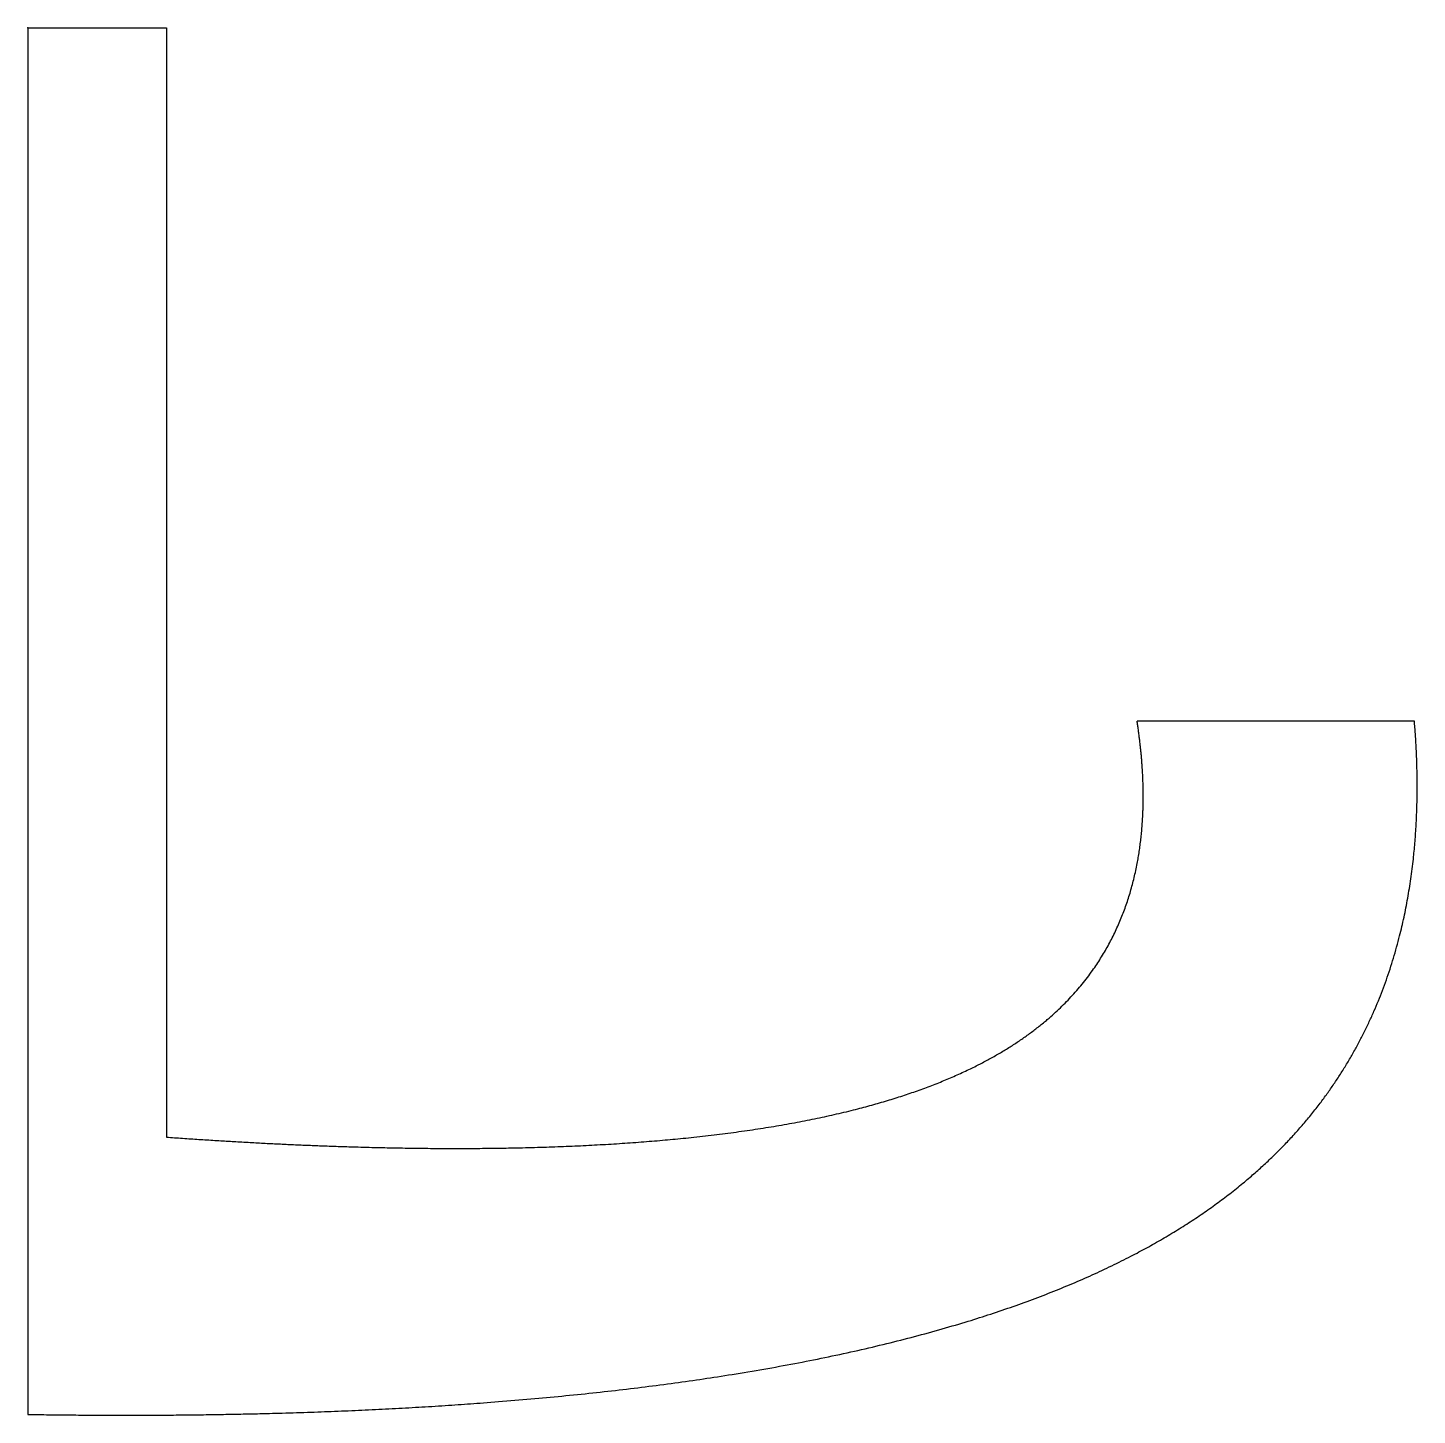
# Model space of a CAD drawing. Header units: millimetres. Extents: x 0 to 5.01, y -5 to 0.
import ezdxf

# ---------------------------------------------------------------- set-up
doc = ezdxf.new("R2010")
doc.units = ezdxf.units.MM
doc.layers.get('0').update_dxf_attribs({"linetype": 'CONTINUOUS'})

msp = doc.modelspace()

# ---------------------------------------------------------------- linework, layer by layer
for p, q in [((0, 0), (0, -5)), ((0, 0), (0.5, 0)), ((0.5, 0), (0.5, -4)), ((5, -2.5), (4, -2.5))]:
    msp.add_line(p, q)
for points in [[(0, -5), (0.1995, -5.0031), (0.5904, -5.005), (1.1522, -4.9948), (1.8516, -4.9547), (2.6368, -4.8569), (3.3235, -4.7066), (3.9007, -4.4978), (4.3586, -4.2253), (4.6939, -3.8874), (4.9119, -3.4869), (4.9986, -3.1196), (5.0171, -2.8193), (5.0091, -2.6082), (5, -2.5)], [(0.5, -4), (0.6447, -4.0105), (0.9279, -4.0281), (1.3343, -4.0446), (1.8388, -4.0463), (2.4025, -4.0121), (2.8922, -3.9378), (3.2997, -3.819), (3.6177, -3.6517), (3.8439, -3.4346), (3.9826, -3.17), (4.028, -2.9228), (4.0273, -2.7186), (4.0116, -2.5742), (4, -2.5)]]:
    msp.add_open_spline(points, degree=5)
msp.add_point((0, 0))

doc.saveas('drawing.dxf')
